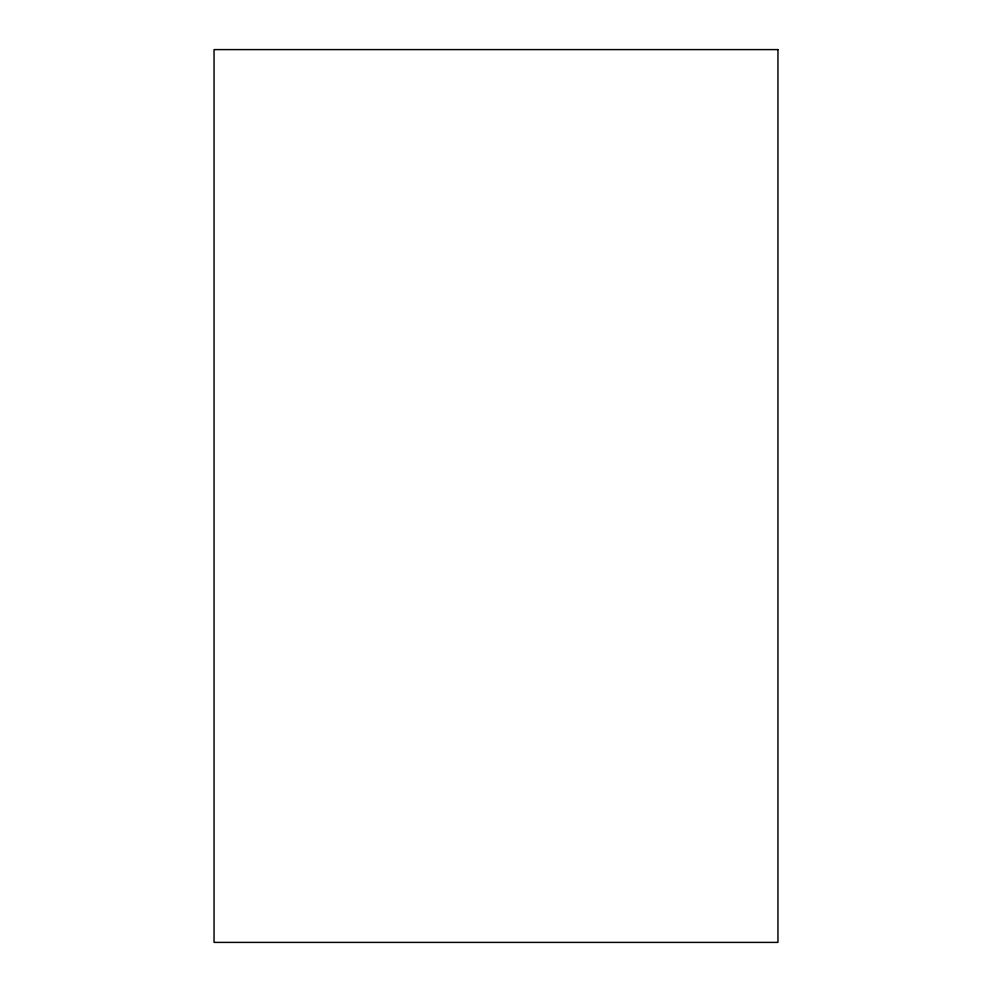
<?xml version="1.0" encoding="UTF-8"?>
<svg xmlns="http://www.w3.org/2000/svg" width="992" height="992" viewBox="0 0 992 992"><rect width="100%" height="100%" fill="white"/><g stroke="black" fill="none" stroke-linecap="round" stroke-linejoin="round"><path stroke-width="1.49" d="M777.951 49.6L214.049 49.6L214.049 942.4L777.951 942.4L777.951 49.6"/></g></svg>
